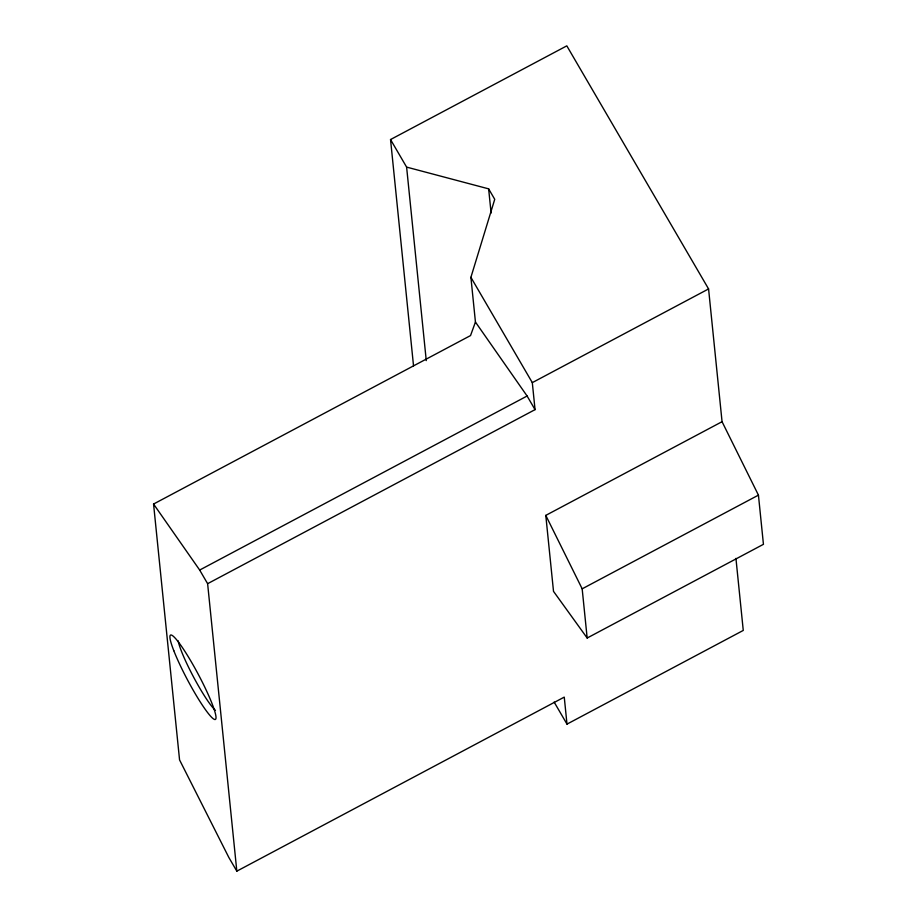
<?xml version="1.0" encoding="UTF-8"?>
<svg xmlns="http://www.w3.org/2000/svg" width="917" height="917" viewBox="0 0 917 917"><rect width="100%" height="100%" fill="white"/><g stroke="black" fill="none" stroke-linecap="round" stroke-linejoin="round"><path stroke-width="1.38" d="M735.938 558.396L743.263 630.426L566.993 724.121L564.253 697.115L236.827 871.15L228.872 857.521L179.56 759.906L153.563 504.041L470.536 335.565L475.442 322.05L470.902 277.335L494.733 199.31L488.635 188.856L406.609 167.1L390.539 139.544L566.809 45.85L708.577 288.935L722.057 421.694L758.439 495.134L763.437 544.32L587.167 638.014L553.513 591.362L545.787 515.388L722.057 421.694M236.827 871.15L207.62 583.682L535.047 409.635L532.307 382.63L708.577 288.935M153.563 504.041L199.677 570.053L527.103 396.018L535.047 409.635M587.167 638.014L582.169 588.829L758.439 495.134M475.442 322.05L527.103 396.018M470.902 277.335L532.307 382.63M554.143 702.078L566.993 724.121M199.677 570.053L207.62 583.682M545.787 515.388L582.169 588.829M488.635 188.856L491.099 213.042M406.609 167.1L426.267 360.61M390.539 139.544L413.521 365.78M215.449 710.366A41.804 5.296 62 0 1 194.072 677.995A41.804 5.296 62 0 1 178.196 640.88M173.806 650.692A47.776 6.064 62 0 0 213.65 719.008A47.776 6.064 62 0 0 191.412 661.994A47.776 6.064 62 0 0 173.806 650.692"/></g></svg>
